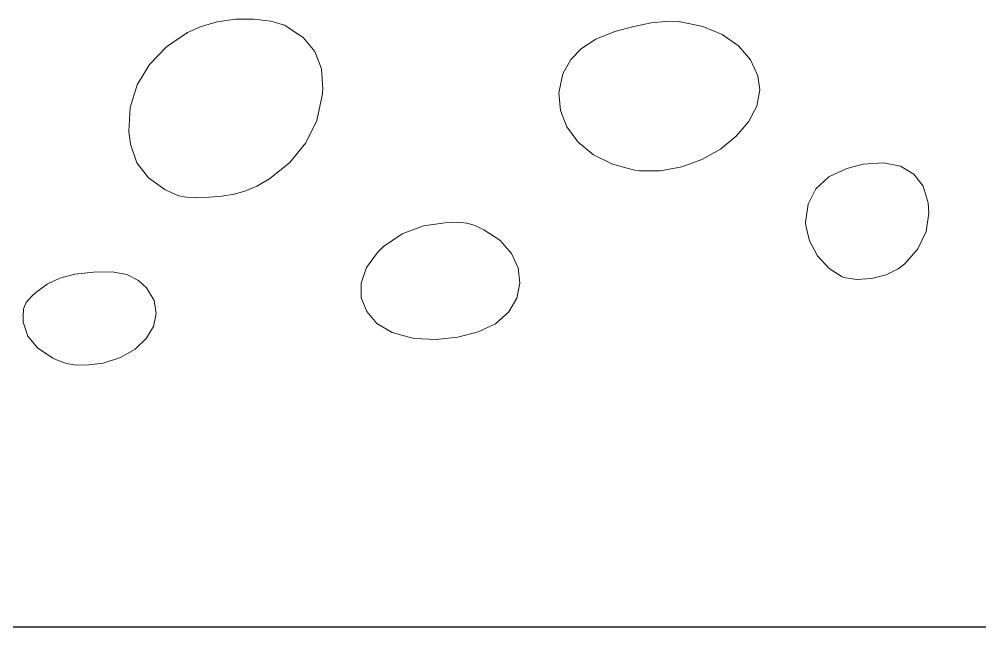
# Model space of a CAD drawing. Header units: millimetres. Extents: x -139 to 75, y -28 to 93.
# Drawn here: x -119.56 to -110.67, y -25.26 to -19.65 of the extents above; entities that cross this region are included whole.
import ezdxf

# ---------------------------------------------------------------- set-up
doc = ezdxf.new("R2010")
doc.units = ezdxf.units.MM
doc.header["$MEASUREMENT"] = 0
doc.layers.add('Layer 1', color=7, linetype='Continuous')

msp = doc.modelspace()

# ---------------------------------------------------------------- linework, layer by layer
at = {"layer": 'Layer 1', "color": 136, "lineweight": 0}
for points, knots in [([(-117.226, -19.6665), (-117.226, -19.6665), (-117.1015, -19.7046), (-117.1015, -19.7046), (-117.1015, -19.7046), (-117.1015, -19.7046), (-117.0914, -19.7097), (-117.0914, -19.7097), (-117.0914, -19.7097), (-117.0914, -19.7097), (-116.9288, -19.8189), (-116.9288, -19.8189), (-116.9288, -19.8189), (-116.9288, -19.8189), (-116.8196, -19.9484), (-116.8196, -19.9484), (-116.8196, -19.9484), (-116.8196, -19.9484), (-116.7586, -20.1059), (-116.7586, -20.1059), (-116.7586, -20.1059), (-116.7586, -20.1059), (-116.7459, -20.2939), (-116.7459, -20.2939), (-116.7459, -20.2939), (-116.7459, -20.2939), (-116.751, -20.3523), (-116.751, -20.3523), (-116.751, -20.3523), (-116.751, -20.3523), (-116.8018, -20.5834), (-116.8018, -20.5834), (-116.8018, -20.5834), (-116.8018, -20.5834), (-116.9034, -20.7917), (-116.9034, -20.7917), (-116.9034, -20.7917), (-116.9034, -20.7917), (-117.0507, -20.9746), (-117.0507, -20.9746), (-117.0507, -20.9746), (-117.0507, -20.9746), (-117.2387, -21.1245), (-117.2387, -21.1245), (-117.2387, -21.1245), (-117.2387, -21.1245), (-117.3581, -21.1905), (-117.3581, -21.1905), (-117.3581, -21.1905), (-117.3581, -21.1905), (-117.4673, -21.2388), (-117.4673, -21.2388), (-117.4673, -21.2388), (-117.4673, -21.2388), (-117.5663, -21.2667), (-117.5663, -21.2667), (-117.5663, -21.2667), (-117.5663, -21.2667), (-117.6806, -21.2845), (-117.6806, -21.2845), (-117.6806, -21.2845), (-117.6806, -21.2845), (-117.7975, -21.2921), (-117.7975, -21.2921), (-117.7975, -21.2921), (-117.7975, -21.2921), (-117.9219, -21.2972), (-117.9219, -21.2972), (-117.9219, -21.2972), (-117.9219, -21.2972), (-118.0083, -21.2946), (-118.0083, -21.2946), (-118.0083, -21.2946), (-118.0083, -21.2946), (-118.0769, -21.2819), (-118.0769, -21.2819), (-118.0769, -21.2819), (-118.0769, -21.2819), (-118.1429, -21.254), (-118.1429, -21.254), (-118.1429, -21.254), (-118.1429, -21.254), (-118.2064, -21.2235), (-118.2064, -21.2235), (-118.2064, -21.2235), (-118.2064, -21.2235), (-118.3588, -21.1143), (-118.3588, -21.1143), (-118.3588, -21.1143), (-118.3588, -21.1143), (-118.4655, -20.9771), (-118.4655, -20.9771), (-118.4655, -20.9771), (-118.4655, -20.9771), (-118.5265, -20.8044), (-118.5265, -20.8044), (-118.5265, -20.8044), (-118.5265, -20.8044), (-118.5417, -20.6876), (-118.5417, -20.6876), (-118.5417, -20.6876), (-118.5417, -20.6876), (-118.529, -20.4641), (-118.529, -20.4641), (-118.529, -20.4641), (-118.529, -20.4641), (-118.463, -20.2558), (-118.463, -20.2558), (-118.463, -20.2558), (-118.463, -20.2558), (-118.3512, -20.0678), (-118.3512, -20.0678), (-118.3512, -20.0678), (-118.3512, -20.0678), (-118.1937, -19.9027), (-118.1937, -19.9027), (-118.1937, -19.9027), (-118.1937, -19.9027), (-117.9981, -19.7706), (-117.9981, -19.7706), (-117.9981, -19.7706), (-117.9981, -19.7706), (-117.8711, -19.7148), (-117.8711, -19.7148), (-117.8711, -19.7148), (-117.8711, -19.7148), (-117.7238, -19.6716), (-117.7238, -19.6716), (-117.7238, -19.6716), (-117.7238, -19.6716), (-117.5536, -19.6487), (-117.5536, -19.6487), (-117.5536, -19.6487), (-117.5536, -19.6487), (-117.3835, -19.6487), (-117.3835, -19.6487), (-117.3835, -19.6487), (-117.3835, -19.6487), (-117.226, -19.6665), (-117.226, -19.6665)], [0, 0, 0, 0, 0.027778, 0.027778, 0.027778, 0.027778, 0.055556, 0.055556, 0.055556, 0.055556, 0.083333, 0.083333, 0.083333, 0.083333, 0.111111, 0.111111, 0.111111, 0.111111, 0.138889, 0.138889, 0.138889, 0.138889, 0.166667, 0.166667, 0.166667, 0.166667, 0.194444, 0.194444, 0.194444, 0.194444, 0.222222, 0.222222, 0.222222, 0.222222, 0.25, 0.25, 0.25, 0.25, 0.277778, 0.277778, 0.277778, 0.277778, 0.305556, 0.305556, 0.305556, 0.305556, 0.333333, 0.333333, 0.333333, 0.333333, 0.361111, 0.361111, 0.361111, 0.361111, 0.388889, 0.388889, 0.388889, 0.388889, 0.416667, 0.416667, 0.416667, 0.416667, 0.444444, 0.444444, 0.444444, 0.444444, 0.472222, 0.472222, 0.472222, 0.472222, 0.5, 0.5, 0.5, 0.5, 0.527778, 0.527778, 0.527778, 0.527778, 0.555556, 0.555556, 0.555556, 0.555556, 0.583333, 0.583333, 0.583333, 0.583333, 0.611111, 0.611111, 0.611111, 0.611111, 0.638889, 0.638889, 0.638889, 0.638889, 0.666667, 0.666667, 0.666667, 0.666667, 0.694444, 0.694444, 0.694444, 0.694444, 0.722222, 0.722222, 0.722222, 0.722222, 0.75, 0.75, 0.75, 0.75, 0.777778, 0.777778, 0.777778, 0.777778, 0.805556, 0.805556, 0.805556, 0.805556, 0.833333, 0.833333, 0.833333, 0.833333, 0.861111, 0.861111, 0.861111, 0.861111, 0.888889, 0.888889, 0.888889, 0.888889, 0.916667, 0.916667, 0.916667, 0.916667, 0.944444, 0.944444, 0.944444, 0.944444, 1, 1, 1, 1]), ([(-113.4465, -19.6741), (-113.4465, -19.6741), (-113.4363, -19.6741), (-113.4363, -19.6741), (-113.4363, -19.6741), (-113.4363, -19.6741), (-113.2306, -19.7148), (-113.2306, -19.7148), (-113.2306, -19.7148), (-113.2306, -19.7148), (-113.0502, -19.791), (-113.0502, -19.791), (-113.0502, -19.791), (-113.0502, -19.791), (-112.9004, -19.8951), (-112.9004, -19.8951), (-112.9004, -19.8951), (-112.9004, -19.8951), (-112.7886, -20.0246), (-112.7886, -20.0246), (-112.7886, -20.0246), (-112.7886, -20.0246), (-112.7226, -20.172), (-112.7226, -20.172), (-112.7226, -20.172), (-112.7226, -20.172), (-112.7022, -20.3015), (-112.7022, -20.3015), (-112.7022, -20.3015), (-112.7022, -20.3015), (-112.7302, -20.4514), (-112.7302, -20.4514), (-112.7302, -20.4514), (-112.7302, -20.4514), (-112.8064, -20.5987), (-112.8064, -20.5987), (-112.8064, -20.5987), (-112.8064, -20.5987), (-112.9207, -20.7308), (-112.9207, -20.7308), (-112.9207, -20.7308), (-112.9207, -20.7308), (-113.068, -20.8501), (-113.068, -20.8501), (-113.068, -20.8501), (-113.068, -20.8501), (-113.2407, -20.9441), (-113.2407, -20.9441), (-113.2407, -20.9441), (-113.2407, -20.9441), (-113.4261, -21.0127), (-113.4261, -21.0127), (-113.4261, -21.0127), (-113.4261, -21.0127), (-113.6217, -21.0508), (-113.6217, -21.0508), (-113.6217, -21.0508), (-113.6217, -21.0508), (-113.8173, -21.0508), (-113.8173, -21.0508), (-113.8173, -21.0508), (-113.8173, -21.0508), (-113.863, -21.0432), (-113.863, -21.0432), (-113.863, -21.0432), (-113.863, -21.0432), (-114.0662, -20.9898), (-114.0662, -20.9898), (-114.0662, -20.9898), (-114.0662, -20.9898), (-114.2415, -20.9009), (-114.2415, -20.9009), (-114.2415, -20.9009), (-114.2415, -20.9009), (-114.3837, -20.7841), (-114.3837, -20.7841), (-114.3837, -20.7841), (-114.3837, -20.7841), (-114.4879, -20.6444), (-114.4879, -20.6444), (-114.4879, -20.6444), (-114.4879, -20.6444), (-114.5488, -20.492), (-114.5488, -20.492), (-114.5488, -20.492), (-114.5488, -20.492), (-114.5641, -20.3294), (-114.5641, -20.3294), (-114.5641, -20.3294), (-114.5641, -20.3294), (-114.5285, -20.1643), (-114.5285, -20.1643), (-114.5285, -20.1643), (-114.5285, -20.1643), (-114.5234, -20.1466), (-114.5234, -20.1466), (-114.5234, -20.1466), (-114.5234, -20.1466), (-114.4523, -20.0196), (-114.4523, -20.0196), (-114.4523, -20.0196), (-114.4523, -20.0196), (-114.3532, -19.918), (-114.3532, -19.918), (-114.3532, -19.918), (-114.3532, -19.918), (-114.2212, -19.8341), (-114.2212, -19.8341), (-114.2212, -19.8341), (-114.2212, -19.8341), (-114.0459, -19.763), (-114.0459, -19.763), (-114.0459, -19.763), (-114.0459, -19.763), (-113.8681, -19.7148), (-113.8681, -19.7148), (-113.8681, -19.7148), (-113.8681, -19.7148), (-113.7081, -19.6817), (-113.7081, -19.6817), (-113.7081, -19.6817), (-113.7081, -19.6817), (-113.576, -19.669), (-113.576, -19.669), (-113.576, -19.669), (-113.576, -19.669), (-113.4465, -19.6741), (-113.4465, -19.6741)], [0, 0, 0, 0, 0.030303, 0.030303, 0.030303, 0.030303, 0.060606, 0.060606, 0.060606, 0.060606, 0.090909, 0.090909, 0.090909, 0.090909, 0.121212, 0.121212, 0.121212, 0.121212, 0.151515, 0.151515, 0.151515, 0.151515, 0.181818, 0.181818, 0.181818, 0.181818, 0.212121, 0.212121, 0.212121, 0.212121, 0.242424, 0.242424, 0.242424, 0.242424, 0.272727, 0.272727, 0.272727, 0.272727, 0.30303, 0.30303, 0.30303, 0.30303, 0.333333, 0.333333, 0.333333, 0.333333, 0.363636, 0.363636, 0.363636, 0.363636, 0.393939, 0.393939, 0.393939, 0.393939, 0.424242, 0.424242, 0.424242, 0.424242, 0.454545, 0.454545, 0.454545, 0.454545, 0.484848, 0.484848, 0.484848, 0.484848, 0.515152, 0.515152, 0.515152, 0.515152, 0.545455, 0.545455, 0.545455, 0.545455, 0.575758, 0.575758, 0.575758, 0.575758, 0.606061, 0.606061, 0.606061, 0.606061, 0.636364, 0.636364, 0.636364, 0.636364, 0.666667, 0.666667, 0.666667, 0.666667, 0.69697, 0.69697, 0.69697, 0.69697, 0.727273, 0.727273, 0.727273, 0.727273, 0.757576, 0.757576, 0.757576, 0.757576, 0.787879, 0.787879, 0.787879, 0.787879, 0.818182, 0.818182, 0.818182, 0.818182, 0.848485, 0.848485, 0.848485, 0.848485, 0.878788, 0.878788, 0.878788, 0.878788, 0.909091, 0.909091, 0.909091, 0.909091, 0.939394, 0.939394, 0.939394, 0.939394, 1, 1, 1, 1]), ([(-111.4019, -21.0076), (-111.4019, -21.0076), (-111.2774, -21.0813), (-111.2774, -21.0813), (-111.2774, -21.0813), (-111.2774, -21.0813), (-111.191, -21.193), (-111.191, -21.193), (-111.191, -21.193), (-111.191, -21.193), (-111.1453, -21.3454), (-111.1453, -21.3454), (-111.1453, -21.3454), (-111.1453, -21.3454), (-111.1402, -21.442), (-111.1402, -21.442), (-111.1402, -21.442), (-111.1402, -21.442), (-111.1656, -21.6121), (-111.1656, -21.6121), (-111.1656, -21.6121), (-111.1656, -21.6121), (-111.2418, -21.7696), (-111.2418, -21.7696), (-111.2418, -21.7696), (-111.2418, -21.7696), (-111.3612, -21.9093), (-111.3612, -21.9093), (-111.3612, -21.9093), (-111.3612, -21.9093), (-111.4222, -21.955), (-111.4222, -21.955), (-111.4222, -21.955), (-111.4222, -21.955), (-111.5339, -22.0109), (-111.5339, -22.0109), (-111.5339, -22.0109), (-111.5339, -22.0109), (-111.6711, -22.0465), (-111.6711, -22.0465), (-111.6711, -22.0465), (-111.6711, -22.0465), (-111.8083, -22.0541), (-111.8083, -22.0541), (-111.8083, -22.0541), (-111.8083, -22.0541), (-111.9251, -22.0363), (-111.9251, -22.0363), (-111.9251, -22.0363), (-111.9251, -22.0363), (-111.9403, -22.0312), (-111.9403, -22.0312), (-111.9403, -22.0312), (-111.9403, -22.0312), (-112.0623, -21.9525), (-112.0623, -21.9525), (-112.0623, -21.9525), (-112.0623, -21.9525), (-112.1689, -21.8357), (-112.1689, -21.8357), (-112.1689, -21.8357), (-112.1689, -21.8357), (-112.2426, -21.6985), (-112.2426, -21.6985), (-112.2426, -21.6985), (-112.2426, -21.6985), (-112.2782, -21.5563), (-112.2782, -21.5563), (-112.2782, -21.5563), (-112.2782, -21.5563), (-112.2807, -21.5283), (-112.2807, -21.5283), (-112.2807, -21.5283), (-112.2807, -21.5283), (-112.2553, -21.3581), (-112.2553, -21.3581), (-112.2553, -21.3581), (-112.2553, -21.3581), (-112.1842, -21.2159), (-112.1842, -21.2159), (-112.1842, -21.2159), (-112.1842, -21.2159), (-112.0648, -21.1067), (-112.0648, -21.1067), (-112.0648, -21.1067), (-112.0648, -21.1067), (-111.8997, -21.0279), (-111.8997, -21.0279), (-111.8997, -21.0279), (-111.8997, -21.0279), (-111.7473, -20.9898), (-111.7473, -20.9898), (-111.7473, -20.9898), (-111.7473, -20.9898), (-111.5593, -20.9771), (-111.5593, -20.9771), (-111.5593, -20.9771), (-111.5593, -20.9771), (-111.4019, -21.0076), (-111.4019, -21.0076)], [0, 0, 0, 0, 0.038462, 0.038462, 0.038462, 0.038462, 0.076923, 0.076923, 0.076923, 0.076923, 0.115385, 0.115385, 0.115385, 0.115385, 0.153846, 0.153846, 0.153846, 0.153846, 0.192308, 0.192308, 0.192308, 0.192308, 0.230769, 0.230769, 0.230769, 0.230769, 0.269231, 0.269231, 0.269231, 0.269231, 0.307692, 0.307692, 0.307692, 0.307692, 0.346154, 0.346154, 0.346154, 0.346154, 0.384615, 0.384615, 0.384615, 0.384615, 0.423077, 0.423077, 0.423077, 0.423077, 0.461538, 0.461538, 0.461538, 0.461538, 0.5, 0.5, 0.5, 0.5, 0.538462, 0.538462, 0.538462, 0.538462, 0.576923, 0.576923, 0.576923, 0.576923, 0.615385, 0.615385, 0.615385, 0.615385, 0.653846, 0.653846, 0.653846, 0.653846, 0.692308, 0.692308, 0.692308, 0.692308, 0.730769, 0.730769, 0.730769, 0.730769, 0.769231, 0.769231, 0.769231, 0.769231, 0.807692, 0.807692, 0.807692, 0.807692, 0.846154, 0.846154, 0.846154, 0.846154, 0.884615, 0.884615, 0.884615, 0.884615, 0.923077, 0.923077, 0.923077, 0.923077, 1, 1, 1, 1]), ([(-115.415, -21.5334), (-115.415, -21.5334), (-115.3362, -21.5563), (-115.3362, -21.5563), (-115.3362, -21.5563), (-115.3362, -21.5563), (-115.2575, -21.5944), (-115.2575, -21.5944), (-115.2575, -21.5944), (-115.2575, -21.5944), (-115.1076, -21.6909), (-115.1076, -21.6909), (-115.1076, -21.6909), (-115.1076, -21.6909), (-115.0009, -21.8128), (-115.0009, -21.8128), (-115.0009, -21.8128), (-115.0009, -21.8128), (-114.94, -21.9474), (-114.94, -21.9474), (-114.94, -21.9474), (-114.94, -21.9474), (-114.9222, -22.0871), (-114.9222, -22.0871), (-114.9222, -22.0871), (-114.9222, -22.0871), (-114.9501, -22.2268), (-114.9501, -22.2268), (-114.9501, -22.2268), (-114.9501, -22.2268), (-115.0238, -22.3538), (-115.0238, -22.3538), (-115.0238, -22.3538), (-115.0238, -22.3538), (-115.1483, -22.463), (-115.1483, -22.463), (-115.1483, -22.463), (-115.1483, -22.463), (-115.1559, -22.4681), (-115.1559, -22.4681), (-115.1559, -22.4681), (-115.1559, -22.4681), (-115.3083, -22.5392), (-115.3083, -22.5392), (-115.3083, -22.5392), (-115.3083, -22.5392), (-115.4962, -22.5875), (-115.4962, -22.5875), (-115.4962, -22.5875), (-115.4962, -22.5875), (-115.6994, -22.6078), (-115.6994, -22.6078), (-115.6994, -22.6078), (-115.6994, -22.6078), (-115.895, -22.6002), (-115.895, -22.6002), (-115.895, -22.6002), (-115.895, -22.6002), (-115.9255, -22.5951), (-115.9255, -22.5951), (-115.9255, -22.5951), (-115.9255, -22.5951), (-116.1058, -22.5443), (-116.1058, -22.5443), (-116.1058, -22.5443), (-116.1058, -22.5443), (-116.2455, -22.4605), (-116.2455, -22.4605), (-116.2455, -22.4605), (-116.2455, -22.4605), (-116.3395, -22.3513), (-116.3395, -22.3513), (-116.3395, -22.3513), (-116.3395, -22.3513), (-116.3903, -22.2243), (-116.3903, -22.2243), (-116.3903, -22.2243), (-116.3903, -22.2243), (-116.3903, -22.0871), (-116.3903, -22.0871), (-116.3903, -22.0871), (-116.3903, -22.0871), (-116.3421, -21.9449), (-116.3421, -21.9449), (-116.3421, -21.9449), (-116.3421, -21.9449), (-116.2405, -21.8052), (-116.2405, -21.8052), (-116.2405, -21.8052), (-116.2405, -21.8052), (-116.1846, -21.7493), (-116.1846, -21.7493), (-116.1846, -21.7493), (-116.1846, -21.7493), (-116.0119, -21.6325), (-116.0119, -21.6325), (-116.0119, -21.6325), (-116.0119, -21.6325), (-115.8137, -21.5588), (-115.8137, -21.5588), (-115.8137, -21.5588), (-115.8137, -21.5588), (-115.6182, -21.5309), (-115.6182, -21.5309), (-115.6182, -21.5309), (-115.6182, -21.5309), (-115.5013, -21.5258), (-115.5013, -21.5258), (-115.5013, -21.5258), (-115.5013, -21.5258), (-115.415, -21.5334), (-115.415, -21.5334)], [0, 0, 0, 0, 0.034483, 0.034483, 0.034483, 0.034483, 0.068966, 0.068966, 0.068966, 0.068966, 0.103448, 0.103448, 0.103448, 0.103448, 0.137931, 0.137931, 0.137931, 0.137931, 0.172414, 0.172414, 0.172414, 0.172414, 0.206897, 0.206897, 0.206897, 0.206897, 0.241379, 0.241379, 0.241379, 0.241379, 0.275862, 0.275862, 0.275862, 0.275862, 0.310345, 0.310345, 0.310345, 0.310345, 0.344828, 0.344828, 0.344828, 0.344828, 0.37931, 0.37931, 0.37931, 0.37931, 0.413793, 0.413793, 0.413793, 0.413793, 0.448276, 0.448276, 0.448276, 0.448276, 0.482759, 0.482759, 0.482759, 0.482759, 0.517241, 0.517241, 0.517241, 0.517241, 0.551724, 0.551724, 0.551724, 0.551724, 0.586207, 0.586207, 0.586207, 0.586207, 0.62069, 0.62069, 0.62069, 0.62069, 0.655172, 0.655172, 0.655172, 0.655172, 0.689655, 0.689655, 0.689655, 0.689655, 0.724138, 0.724138, 0.724138, 0.724138, 0.758621, 0.758621, 0.758621, 0.758621, 0.793103, 0.793103, 0.793103, 0.793103, 0.827586, 0.827586, 0.827586, 0.827586, 0.862069, 0.862069, 0.862069, 0.862069, 0.896552, 0.896552, 0.896552, 0.896552, 0.931034, 0.931034, 0.931034, 0.931034, 1, 1, 1, 1]), ([(-118.5595, -22.0084), (-118.5595, -22.0084), (-118.4503, -22.0643), (-118.4503, -22.0643), (-118.4503, -22.0643), (-118.4503, -22.0643), (-118.3766, -22.1328), (-118.3766, -22.1328), (-118.3766, -22.1328), (-118.3766, -22.1328), (-118.308, -22.2497), (-118.308, -22.2497), (-118.308, -22.2497), (-118.308, -22.2497), (-118.2877, -22.3691), (-118.2877, -22.3691), (-118.2877, -22.3691), (-118.2877, -22.3691), (-118.3131, -22.4884), (-118.3131, -22.4884), (-118.3131, -22.4884), (-118.3131, -22.4884), (-118.3791, -22.6002), (-118.3791, -22.6002), (-118.3791, -22.6002), (-118.3791, -22.6002), (-118.4833, -22.6993), (-118.4833, -22.6993), (-118.4833, -22.6993), (-118.4833, -22.6993), (-118.6179, -22.7755), (-118.6179, -22.7755), (-118.6179, -22.7755), (-118.6179, -22.7755), (-118.7779, -22.8288), (-118.7779, -22.8288), (-118.7779, -22.8288), (-118.7779, -22.8288), (-118.9125, -22.844), (-118.9125, -22.844), (-118.9125, -22.844), (-118.9125, -22.844), (-119.0294, -22.8466), (-119.0294, -22.8466), (-119.0294, -22.8466), (-119.0294, -22.8466), (-119.1183, -22.8313), (-119.1183, -22.8313), (-119.1183, -22.8313), (-119.1183, -22.8313), (-119.2097, -22.7958), (-119.2097, -22.7958), (-119.2097, -22.7958), (-119.2097, -22.7958), (-119.2427, -22.7805), (-119.2427, -22.7805), (-119.2427, -22.7805), (-119.2427, -22.7805), (-119.385, -22.6866), (-119.385, -22.6866), (-119.385, -22.6866), (-119.385, -22.6866), (-119.4764, -22.5799), (-119.4764, -22.5799), (-119.4764, -22.5799), (-119.4764, -22.5799), (-119.5171, -22.4503), (-119.5171, -22.4503), (-119.5171, -22.4503), (-119.5171, -22.4503), (-119.5196, -22.4021), (-119.5196, -22.4021), (-119.5196, -22.4021), (-119.5196, -22.4021), (-119.5145, -22.3259), (-119.5145, -22.3259), (-119.5145, -22.3259), (-119.5145, -22.3259), (-119.4917, -22.2675), (-119.4917, -22.2675), (-119.4917, -22.2675), (-119.4917, -22.2675), (-119.4383, -22.209), (-119.4383, -22.209), (-119.4383, -22.209), (-119.4383, -22.209), (-119.4028, -22.176), (-119.4028, -22.176), (-119.4028, -22.176), (-119.4028, -22.176), (-119.2961, -22.0973), (-119.2961, -22.0973), (-119.2961, -22.0973), (-119.2961, -22.0973), (-119.1792, -22.0414), (-119.1792, -22.0414), (-119.1792, -22.0414), (-119.1792, -22.0414), (-119.0395, -22.0058), (-119.0395, -22.0058), (-119.0395, -22.0058), (-119.0395, -22.0058), (-118.8668, -21.9855), (-118.8668, -21.9855), (-118.8668, -21.9855), (-118.8668, -21.9855), (-118.6941, -21.983), (-118.6941, -21.983), (-118.6941, -21.983), (-118.6941, -21.983), (-118.5595, -22.0084), (-118.5595, -22.0084)], [0, 0, 0, 0, 0.034483, 0.034483, 0.034483, 0.034483, 0.068966, 0.068966, 0.068966, 0.068966, 0.103448, 0.103448, 0.103448, 0.103448, 0.137931, 0.137931, 0.137931, 0.137931, 0.172414, 0.172414, 0.172414, 0.172414, 0.206897, 0.206897, 0.206897, 0.206897, 0.241379, 0.241379, 0.241379, 0.241379, 0.275862, 0.275862, 0.275862, 0.275862, 0.310345, 0.310345, 0.310345, 0.310345, 0.344828, 0.344828, 0.344828, 0.344828, 0.37931, 0.37931, 0.37931, 0.37931, 0.413793, 0.413793, 0.413793, 0.413793, 0.448276, 0.448276, 0.448276, 0.448276, 0.482759, 0.482759, 0.482759, 0.482759, 0.517241, 0.517241, 0.517241, 0.517241, 0.551724, 0.551724, 0.551724, 0.551724, 0.586207, 0.586207, 0.586207, 0.586207, 0.62069, 0.62069, 0.62069, 0.62069, 0.655172, 0.655172, 0.655172, 0.655172, 0.689655, 0.689655, 0.689655, 0.689655, 0.724138, 0.724138, 0.724138, 0.724138, 0.758621, 0.758621, 0.758621, 0.758621, 0.793103, 0.793103, 0.793103, 0.793103, 0.827586, 0.827586, 0.827586, 0.827586, 0.862069, 0.862069, 0.862069, 0.862069, 0.896552, 0.896552, 0.896552, 0.896552, 0.931034, 0.931034, 0.931034, 0.931034, 1, 1, 1, 1])]:
    msp.add_open_spline(points, degree=3, knots=knots, dxfattribs=at)
at = {"layer": 'Layer 1', "color": 52, "lineweight": 30}
msp.add_open_spline([(-132.3542, -25.2647), (-132.3542, -25.2647), (-92.3544, -25.2647), (-92.3544, -25.2647)], degree=3, dxfattribs=at)

doc.saveas('drawing.dxf')
